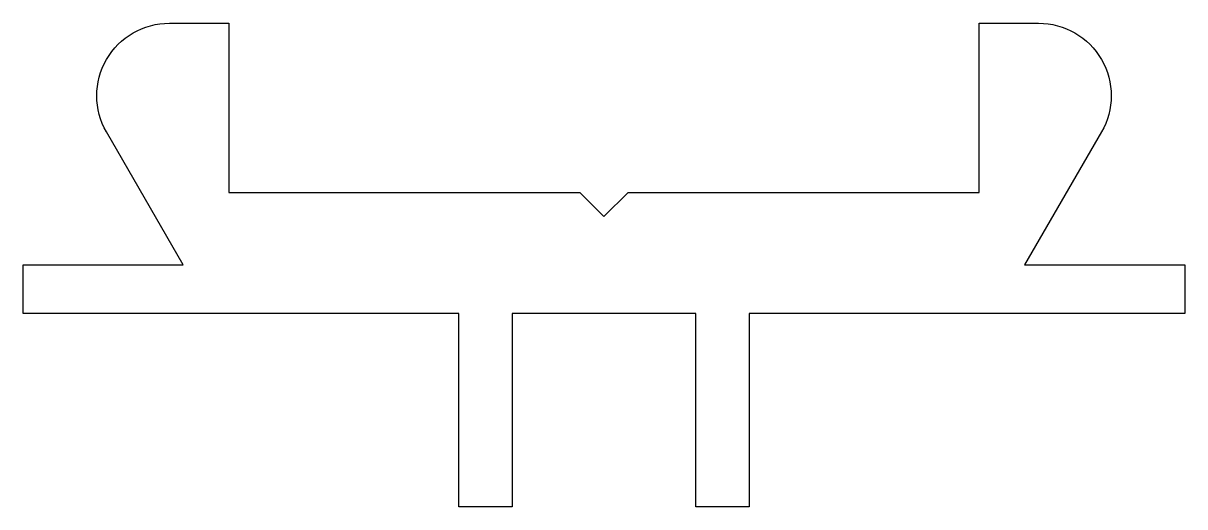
# Model space of a CAD drawing. Extents: x 453.6 to 477.6, y 244 to 254.
import ezdxf

# ---------------------------------------------------------------- set-up
doc = ezdxf.new("R2010")
doc.units = 0
doc.layers.add('ANA', color=220, linetype='CONTINUOUS')

msp = doc.modelspace()

# ---------------------------------------------------------------- linework, layer by layer
at = {"layer": 'ANA', "color": 0}
msp.add_lwpolyline([(465.587, 247.972), (463.687, 247.972), (463.687, 243.972), (462.587, 243.972), (462.587, 247.972), (453.587, 247.972), (453.587, 248.972), (456.895, 248.972), (455.308, 251.722, -0.57735), (456.607, 253.972), (457.837, 253.972), (457.837, 250.472), (465.087, 250.472), (465.587, 249.972), (466.087, 250.472), (473.337, 250.472), (473.337, 253.972), (474.568, 253.972, -0.57735), (475.867, 251.722), (474.279, 248.972), (477.587, 248.972), (477.587, 247.972), (468.587, 247.972), (468.587, 243.972), (467.487, 243.972), (467.487, 247.972)], format="xyb", close=True, dxfattribs=at)

doc.saveas('drawing.dxf')
